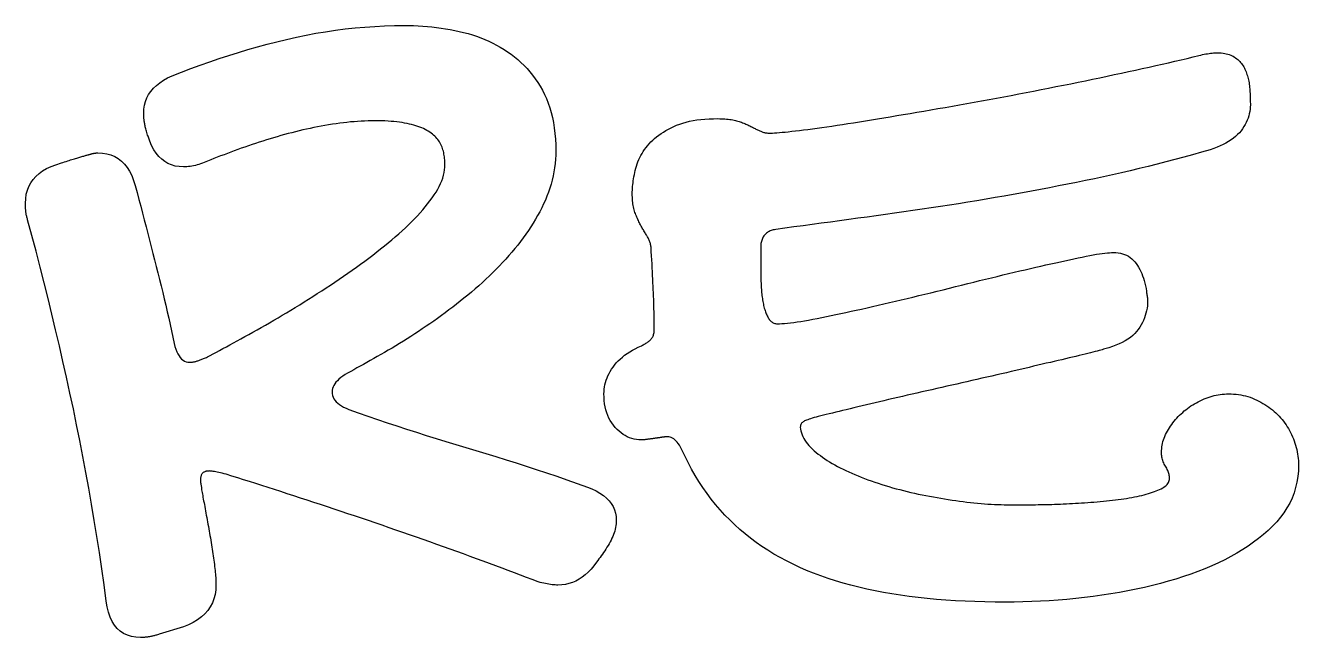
# Model space of a CAD drawing. Header units: millimetres. Extents: x 0 to 54.3, y 0.2 to 27.6.
# Drawn here: x 4.538 to 8.774, y 14.412 to 16.447 of the extents above; entities that cross this region are included whole.
import ezdxf

# ---------------------------------------------------------------- set-up
doc = ezdxf.new("R2010")
doc.units = ezdxf.units.MM

msp = doc.modelspace()

# ---------------------------------------------------------------- linework, layer by layer
for points in [[(5.1326, 15.9915), (5.1267, 15.9892), (5.1208, 15.9871), (5.1149, 15.9852), (5.1091, 15.9835), (5.1032, 15.9821), (5.0974, 15.9808), (5.0917, 15.9797), (5.0859, 15.9788), (5.0802, 15.9781), (5.0745, 15.9776), (5.0688, 15.9773), (5.0632, 15.9772), (5.0493, 15.9779), (5.0362, 15.98), (5.0238, 15.9836), (5.0121, 15.9885), (5.0012, 15.9948), (4.9911, 16.0026), (4.9816, 16.0117), (4.973, 16.0223), (4.965, 16.0343), (4.9578, 16.0477), (4.9514, 16.0625), (4.9457, 16.0787), (4.9442, 16.0831), (4.9429, 16.0874), (4.9416, 16.0915), (4.9404, 16.0955), (4.9393, 16.0994), (4.9383, 16.1032), (4.9374, 16.1068), (4.9366, 16.1103), (4.9358, 16.1138), (4.9351, 16.117), (4.9346, 16.1202), (4.9341, 16.1232), (4.9337, 16.1262), (4.9333, 16.129), (4.9329, 16.1319), (4.9326, 16.1347), (4.9323, 16.1374), (4.9321, 16.1401), (4.9319, 16.1428), (4.9317, 16.1454), (4.9316, 16.1479), (4.9315, 16.1504), (4.9314, 16.1529), (4.9314, 16.1553), (4.9321, 16.1689), (4.934, 16.182), (4.9373, 16.1944), (4.9419, 16.2063), (4.9478, 16.2176), (4.955, 16.2283), (4.9635, 16.2383), (4.9734, 16.2478), (4.9845, 16.2567), (4.9969, 16.2651), (5.0107, 16.2728), (5.0258, 16.2799), (5.057, 16.2922), (5.0883, 16.304), (5.1197, 16.3155), (5.1512, 16.3266), (5.1828, 16.3373), (5.2145, 16.3476), (5.2463, 16.3574), (5.2782, 16.3669), (5.3102, 16.376), (5.3423, 16.3847), (5.3745, 16.3931), (5.4068, 16.401), (5.4392, 16.4084), (5.4716, 16.4151), (5.5041, 16.4212), (5.5366, 16.4267), (5.5692, 16.4315), (5.6018, 16.4357), (5.6344, 16.4392), (5.6672, 16.4421), (5.6999, 16.4444), (5.7327, 16.446), (5.7656, 16.4469), (5.7985, 16.4473), (5.8139, 16.4471), (5.8293, 16.4467), (5.8446, 16.446), (5.8599, 16.4451), (5.8752, 16.4439), (5.8904, 16.4424), (5.9056, 16.4406), (5.9208, 16.4386), (5.9359, 16.4362), (5.951, 16.4337), (5.966, 16.4308), (5.981, 16.4277), (5.9959, 16.4242), (6.0105, 16.4204), (6.0248, 16.4161), (6.0389, 16.4115), (6.0527, 16.4064), (6.0663, 16.401), (6.0796, 16.3951), (6.0926, 16.3889), (6.1054, 16.3823), (6.1179, 16.3753), (6.1302, 16.3678), (6.1422, 16.36), (6.1538, 16.3518), (6.1652, 16.3431), (6.1761, 16.334), (6.1867, 16.3244), (6.1969, 16.3144), (6.2067, 16.3039), (6.2162, 16.293), (6.2252, 16.2817), (6.234, 16.2699), (6.2423, 16.2576), (6.2503, 16.245), (6.2579, 16.2318), (6.265, 16.2182), (6.2715, 16.204), (6.2774, 16.1892), (6.2826, 16.1739), (6.2873, 16.1579), (6.2913, 16.1415), (6.2947, 16.1244), (6.2975, 16.1068), (6.2996, 16.0886), (6.3012, 16.0698), (6.3021, 16.0505), (6.3024, 16.0306), (6.3022, 16.0164), (6.3014, 16.0023), (6.3002, 15.9883), (6.2985, 15.9744), (6.2964, 15.9606), (6.2937, 15.9469), (6.2906, 15.9333), (6.287, 15.9198), (6.2829, 15.9064), (6.2783, 15.8931), (6.2732, 15.8799), (6.2677, 15.8668), (6.2617, 15.8538), (6.2555, 15.8409), (6.2489, 15.8281), (6.2421, 15.8154), (6.2349, 15.8028), (6.2274, 15.7903), (6.2196, 15.7778), (6.2115, 15.7655), (6.2031, 15.7533), (6.1944, 15.7412), (6.1853, 15.7292), (6.176, 15.7173), (6.1664, 15.7054), (6.1566, 15.6937), (6.1465, 15.6821), (6.1362, 15.6706), (6.1257, 15.6591), (6.115, 15.6478), (6.1041, 15.6366), (6.0929, 15.6255), (6.0815, 15.6144), (6.0699, 15.6035), (6.0581, 15.5927), (6.046, 15.5819), (6.0338, 15.5713), (6.0216, 15.5609), (6.0093, 15.5506), (5.9969, 15.5404), (5.9846, 15.5304), (5.9721, 15.5205), (5.9596, 15.5108), (5.9471, 15.5012), (5.9345, 15.4918), (5.9219, 15.4825), (5.9092, 15.4734), (5.8964, 15.4644), (5.8837, 15.4556), (5.871, 15.4469), (5.8583, 15.4383), (5.8456, 15.4299), (5.833, 15.4216), (5.8203, 15.4135), (5.8077, 15.4054), (5.7952, 15.3976), (5.7826, 15.3898), (5.7701, 15.3822), (5.7576, 15.3747), (5.7451, 15.3674), (5.7327, 15.3602), (5.7206, 15.3532), (5.7086, 15.3463), (5.6968, 15.3396), (5.6853, 15.333), (5.6739, 15.3267), (5.6627, 15.3204), (5.6517, 15.3144), (5.6409, 15.3085), (5.6304, 15.3027), (5.62, 15.2971), (5.6098, 15.2917), (5.6015, 15.2867), (5.594, 15.2816), (5.5872, 15.2765), (5.5811, 15.2713), (5.5757, 15.2662), (5.5711, 15.261), (5.5671, 15.2558), (5.5639, 15.2506), (5.5614, 15.2453), (5.5596, 15.24), (5.5585, 15.2347), (5.5581, 15.2294), (5.5585, 15.2233), (5.5597, 15.2174), (5.5616, 15.2117), (5.5643, 15.2062), (5.5677, 15.201), (5.5719, 15.196), (5.5769, 15.1912), (5.5827, 15.1867), (5.5892, 15.1823), (5.5965, 15.1782), (5.6045, 15.1743), (5.6133, 15.1706), (5.6452, 15.1594), (5.6771, 15.1483), (5.7092, 15.1374), (5.7413, 15.1265), (5.7737, 15.1158), (5.8061, 15.1052), (5.8386, 15.0947), (5.8713, 15.0844), (5.9041, 15.0742), (5.9371, 15.0641), (5.9701, 15.0541), (6.0033, 15.0442), (6.0366, 15.0343), (6.0699, 15.0242), (6.1033, 15.0139), (6.1368, 15.0035), (6.1704, 14.9928), (6.204, 14.9819), (6.2377, 14.9708), (6.2715, 14.9595), (6.3054, 14.9481), (6.3393, 14.9364), (6.3734, 14.9245), (6.4075, 14.9125), (6.4228, 14.9063), (6.4368, 14.8995), (6.4495, 14.8922), (6.4609, 14.8844), (6.4709, 14.876), (6.4796, 14.8671), (6.4869, 14.8576), (6.4929, 14.8476), (6.4976, 14.837), (6.5009, 14.8259), (6.5029, 14.8143), (6.5036, 14.8021), (6.5035, 14.7961), (6.503, 14.7902), (6.5023, 14.7842), (6.5013, 14.7782), (6.5, 14.7722), (6.4985, 14.7662), (6.4966, 14.7602), (6.4945, 14.7542), (6.4921, 14.7482), (6.4894, 14.7421), (6.4864, 14.736), (6.4831, 14.73), (6.4797, 14.7239), (6.4762, 14.718), (6.4726, 14.7121), (6.469, 14.7063), (6.4653, 14.7006), (6.4615, 14.695), (6.4577, 14.6895), (6.4538, 14.6841), (6.4499, 14.6787), (6.4459, 14.6735), (6.4418, 14.6683), (6.4377, 14.6632), (6.4289, 14.651), (6.4198, 14.6398), (6.4103, 14.6297), (6.4005, 14.6207), (6.3904, 14.6127), (6.3799, 14.6058), (6.369, 14.5999), (6.3578, 14.5951), (6.3462, 14.5914), (6.3344, 14.5888), (6.3221, 14.5872), (6.3095, 14.5866), (6.305, 14.5867), (6.3003, 14.5869), (6.2954, 14.5873), (6.2903, 14.5878), (6.2851, 14.5885), (6.2797, 14.5893), (6.2741, 14.5903), (6.2684, 14.5914), (6.2625, 14.5926), (6.2564, 14.594), (6.2501, 14.5956), (6.2436, 14.5973), (6.2242, 14.6048), (6.2046, 14.6122), (6.1847, 14.6198), (6.1646, 14.6274), (6.1443, 14.635), (6.1237, 14.6427), (6.1029, 14.6505), (6.0818, 14.6582), (6.0605, 14.6661), (6.039, 14.674), (6.0173, 14.6819), (5.9953, 14.6899), (5.9731, 14.6979), (5.9509, 14.7059), (5.9286, 14.7139), (5.9062, 14.7218), (5.8838, 14.7298), (5.8613, 14.7377), (5.8387, 14.7457), (5.816, 14.7536), (5.7933, 14.7615), (5.7705, 14.7694), (5.7476, 14.7773), (5.7246, 14.7852), (5.7017, 14.793), (5.6788, 14.8008), (5.6559, 14.8085), (5.6331, 14.8162), (5.6104, 14.8239), (5.5878, 14.8314), (5.5652, 14.839), (5.5426, 14.8465), (5.5201, 14.8539), (5.4977, 14.8613), (5.4754, 14.8687), (5.4531, 14.876), (5.431, 14.8832), (5.4091, 14.8903), (5.3876, 14.8973), (5.3663, 14.9042), (5.3452, 14.9109), (5.3245, 14.9176), (5.304, 14.9241), (5.2838, 14.9306), (5.2638, 14.9369), (5.2441, 14.9431), (5.2247, 14.9492), (5.2056, 14.9552), (5.199, 14.9569), (5.1927, 14.9585), (5.1868, 14.9599), (5.1813, 14.9611), (5.1761, 14.9622), (5.1713, 14.9632), (5.1669, 14.964), (5.1629, 14.9647), (5.1592, 14.9652), (5.1559, 14.9656), (5.153, 14.9658), (5.1504, 14.9659), (5.1481, 14.9658), (5.1458, 14.9657), (5.1437, 14.9655), (5.1416, 14.9652), (5.1396, 14.9648), (5.1377, 14.9643), (5.1359, 14.9638), (5.1342, 14.9631), (5.1326, 14.9624), (5.131, 14.9615), (5.1295, 14.9606), (5.1282, 14.9596), (5.1269, 14.9585), (5.1257, 14.9572), (5.1247, 14.9557), (5.1237, 14.954), (5.1229, 14.9521), (5.1221, 14.9501), (5.1215, 14.9478), (5.121, 14.9454), (5.1206, 14.9428), (5.1204, 14.94), (5.1202, 14.937), (5.1201, 14.9338), (5.1202, 14.9329), (5.1202, 14.932), (5.1203, 14.931), (5.1203, 14.93), (5.1205, 14.9289), (5.1206, 14.9278), (5.1207, 14.9267), (5.1209, 14.9255), (5.1211, 14.9243), (5.1214, 14.9231), (5.1216, 14.9218), (5.1219, 14.9205), (5.1222, 14.9191), (5.1225, 14.9178), (5.1227, 14.9164), (5.1229, 14.915), (5.1231, 14.9136), (5.1233, 14.9122), (5.1234, 14.9108), (5.1235, 14.9094), (5.1236, 14.908), (5.1237, 14.9065), (5.1237, 14.905), (5.1237, 14.9036), (5.1246, 14.899), (5.1256, 14.8942), (5.1265, 14.8891), (5.1276, 14.8839), (5.1286, 14.8784), (5.1297, 14.8726), (5.1308, 14.8666), (5.132, 14.8604), (5.1332, 14.854), (5.1345, 14.8473), (5.1357, 14.8404), (5.1371, 14.8332), (5.1384, 14.8259), (5.1397, 14.8186), (5.1411, 14.8112), (5.1424, 14.8038), (5.1437, 14.7964), (5.1451, 14.7889), (5.1464, 14.7814), (5.1477, 14.7739), (5.1491, 14.7663), (5.1504, 14.7587), (5.1517, 14.751), (5.1531, 14.7433), (5.1544, 14.7356), (5.1557, 14.728), (5.1569, 14.7204), (5.1581, 14.7129), (5.1593, 14.7055), (5.1604, 14.6981), (5.1615, 14.6908), (5.1626, 14.6836), (5.1636, 14.6764), (5.1646, 14.6692), (5.1655, 14.6622), (5.1664, 14.6552), (5.1673, 14.6483), (5.1681, 14.6416), (5.1688, 14.6352), (5.1694, 14.629), (5.17, 14.6229), (5.1704, 14.6171), (5.1709, 14.6115), (5.1712, 14.6061), (5.1714, 14.6009), (5.1716, 14.5959), (5.1717, 14.5912), (5.1718, 14.5866), (5.171, 14.5704), (5.1688, 14.5551), (5.165, 14.5406), (5.1597, 14.5269), (5.1529, 14.514), (5.1446, 14.5021), (5.1348, 14.4909), (5.1235, 14.4806), (5.1107, 14.4711), (5.0964, 14.4625), (5.0805, 14.4547), (5.0632, 14.4477), (4.983, 14.4228), (4.9801, 14.4219), (4.9772, 14.4211), (4.9744, 14.4203), (4.9716, 14.4196), (4.9688, 14.4188), (4.9661, 14.4181), (4.9635, 14.4175), (4.9609, 14.4169), (4.9583, 14.4163), (4.9558, 14.4158), (4.9534, 14.4153), (4.951, 14.4148), (4.9486, 14.4144), (4.9462, 14.414), (4.9438, 14.4136), (4.9413, 14.4133), (4.9388, 14.413), (4.9363, 14.4128), (4.9338, 14.4126), (4.9312, 14.4124), (4.9286, 14.4123), (4.926, 14.4122), (4.9234, 14.4122), (4.9207, 14.4121), (4.905, 14.413), (4.8904, 14.4155), (4.8769, 14.4197), (4.8645, 14.4256), (4.8533, 14.4332), (4.8433, 14.4424), (4.8343, 14.4533), (4.8266, 14.4659), (4.8199, 14.4802), (4.8144, 14.4962), (4.81, 14.5139), (4.8068, 14.5332), (4.7995, 14.5872), (4.7919, 14.641), (4.7839, 14.6947), (4.7756, 14.7483), (4.767, 14.8017), (4.758, 14.855), (4.7487, 14.9082), (4.7391, 14.9613), (4.7292, 15.0143), (4.7189, 15.0671), (4.7082, 15.1198), (4.6973, 15.1724), (4.686, 15.2249), (4.6745, 15.2774), (4.6627, 15.3299), (4.6507, 15.3823), (4.6384, 15.4347), (4.6258, 15.4871), (4.613, 15.5395), (4.5999, 15.5918), (4.5866, 15.6441), (4.573, 15.6964), (4.5592, 15.7487), (4.545, 15.8009), (4.5442, 15.8039), (4.5434, 15.8067), (4.5426, 15.8096), (4.542, 15.8123), (4.5414, 15.815), (4.5408, 15.8176), (4.5403, 15.8202), (4.5399, 15.8227), (4.5395, 15.8251), (4.5392, 15.8275), (4.539, 15.8298), (4.5388, 15.8321), (4.5387, 15.8343), (4.5385, 15.8365), (4.5384, 15.8386), (4.5383, 15.8407), (4.5382, 15.8428), (4.5381, 15.8448), (4.5381, 15.8468), (4.538, 15.8487), (4.538, 15.8506), (4.5379, 15.8525), (4.5379, 15.8543), (4.5379, 15.8561), (4.5386, 15.8714), (4.5407, 15.8859), (4.5443, 15.8995), (4.5492, 15.9123), (4.5555, 15.9243), (4.5633, 15.9354), (4.5725, 15.9456), (4.583, 15.955), (4.595, 15.9636), (4.6084, 15.9714), (4.6232, 15.9783), (4.6394, 15.9843), (4.6455, 15.9864), (4.6515, 15.9883), (4.6573, 15.9902), (4.6628, 15.992), (4.6682, 15.9938), (4.6735, 15.9955), (4.6785, 15.9971), (4.6833, 15.9986), (4.688, 16), (4.6924, 16.0014), (4.6967, 16.0027), (4.7008, 16.0039), (4.7048, 16.0051), (4.7086, 16.0062), (4.7123, 16.0073), (4.7159, 16.0084), (4.7193, 16.0094), (4.7226, 16.0104), (4.7258, 16.0113), (4.7289, 16.0122), (4.7319, 16.0131), (4.7347, 16.0139), (4.7374, 16.0147), (4.74, 16.0155), (4.7425, 16.0162), (4.7449, 16.0169), (4.7471, 16.0175), (4.7493, 16.0182), (4.7514, 16.0187), (4.7534, 16.0193), (4.7552, 16.0198), (4.757, 16.0202), (4.7587, 16.0207), (4.7603, 16.0211), (4.7618, 16.0214), (4.7632, 16.0217), (4.7645, 16.022), (4.7658, 16.0223), (4.7671, 16.0225), (4.7684, 16.0227), (4.7697, 16.0229), (4.7709, 16.0231), (4.7722, 16.0232), (4.7734, 16.0233), (4.7747, 16.0234), (4.7759, 16.0235), (4.7771, 16.0235), (4.7783, 16.0235), (4.7938, 16.0227), (4.8085, 16.0205), (4.8221, 16.0167), (4.8349, 16.0114), (4.8467, 16.0046), (4.8575, 15.9963), (4.8674, 15.9865), (4.8764, 15.9752), (4.8844, 15.9624), (4.8915, 15.9481), (4.8977, 15.9322), (4.9029, 15.9149), (4.9091, 15.8918), (4.9153, 15.8688), (4.9213, 15.846), (4.9274, 15.8233), (4.9333, 15.8007), (4.9392, 15.7782), (4.945, 15.7559), (4.9508, 15.7337), (4.9565, 15.7116), (4.9621, 15.6896), (4.9677, 15.6678), (4.9733, 15.646), (4.9787, 15.6244), (4.9841, 15.6028), (4.9893, 15.5813), (4.9945, 15.5598), (4.9996, 15.5383), (5.0046, 15.5169), (5.0096, 15.4956), (5.0144, 15.4743), (5.0192, 15.4531), (5.0238, 15.4319), (5.0284, 15.4107), (5.0329, 15.3896), (5.0354, 15.3797), (5.0383, 15.3706), (5.0415, 15.3624), (5.045, 15.355), (5.0488, 15.3485), (5.0529, 15.3429), (5.0574, 15.3381), (5.0622, 15.3342), (5.0673, 15.3312), (5.0727, 15.3291), (5.0785, 15.3278), (5.0845, 15.3273), (5.0863, 15.3274), (5.0882, 15.3274), (5.0901, 15.3276), (5.0921, 15.3278), (5.0941, 15.3281), (5.0961, 15.3284), (5.0982, 15.3288), (5.1004, 15.3293), (5.1026, 15.3298), (5.1048, 15.3304), (5.1071, 15.3311), (5.1095, 15.3318), (5.1119, 15.3325), (5.1144, 15.3334), (5.1169, 15.3343), (5.1196, 15.3352), (5.1223, 15.3363), (5.125, 15.3373), (5.1279, 15.3385), (5.1308, 15.3397), (5.1338, 15.341), (5.1369, 15.3423), (5.1401, 15.3437), (5.1433, 15.3451), (5.153, 15.3503), (5.163, 15.3556), (5.1733, 15.3611), (5.1839, 15.3669), (5.1949, 15.3728), (5.2063, 15.379), (5.2179, 15.3853), (5.2299, 15.3918), (5.2423, 15.3985), (5.2549, 15.4055), (5.2679, 15.4126), (5.2813, 15.4199), (5.2948, 15.4274), (5.3085, 15.435), (5.3222, 15.4428), (5.3361, 15.4507), (5.35, 15.4587), (5.3641, 15.4669), (5.3782, 15.4752), (5.3925, 15.4836), (5.4068, 15.4922), (5.4212, 15.5009), (5.4358, 15.5097), (5.4504, 15.5187), (5.4651, 15.5278), (5.4798, 15.537), (5.4944, 15.5463), (5.509, 15.5556), (5.5236, 15.5651), (5.5381, 15.5746), (5.5526, 15.5842), (5.5672, 15.5939), (5.5816, 15.6037), (5.5961, 15.6136), (5.6105, 15.6235), (5.6249, 15.6336), (5.6392, 15.6437), (5.6532, 15.6537), (5.667, 15.6638), (5.6805, 15.6739), (5.6938, 15.684), (5.7068, 15.6941), (5.7196, 15.7042), (5.7321, 15.7143), (5.7444, 15.7244), (5.7565, 15.7345), (5.7683, 15.7446), (5.7798, 15.7546), (5.7911, 15.7647), (5.802, 15.7748), (5.8125, 15.7848), (5.8227, 15.7948), (5.8325, 15.8048), (5.8419, 15.8147), (5.851, 15.8247), (5.8597, 15.8346), (5.8681, 15.8444), (5.8761, 15.8543), (5.8838, 15.8641), (5.8911, 15.8739), (5.8979, 15.8837), (5.9042, 15.8933), (5.9098, 15.9029), (5.9148, 15.9123), (5.9193, 15.9217), (5.9232, 15.9309), (5.9264, 15.9401), (5.9291, 15.9491), (5.9312, 15.9581), (5.9327, 15.9669), (5.9335, 15.9757), (5.9338, 15.9843), (5.9338, 15.9896), (5.9336, 15.9949), (5.9332, 16), (5.9327, 16.0051), (5.9321, 16.0101), (5.9314, 16.015), (5.9305, 16.0199), (5.9295, 16.0247), (5.9283, 16.0294), (5.927, 16.034), (5.9256, 16.0386), (5.924, 16.0431), (5.9223, 16.0475), (5.9203, 16.0518), (5.9181, 16.056), (5.9156, 16.0601), (5.9129, 16.0641), (5.91, 16.068), (5.9069, 16.0718), (5.9035, 16.0755), (5.8998, 16.0791), (5.896, 16.0827), (5.8919, 16.0861), (5.8875, 16.0894), (5.883, 16.0926), (5.8781, 16.0957), (5.873, 16.0986), (5.8677, 16.1014), (5.862, 16.1042), (5.8562, 16.1067), (5.85, 16.1092), (5.8436, 16.1115), (5.837, 16.1138), (5.83, 16.1158), (5.8229, 16.1178), (5.8154, 16.1196), (5.8077, 16.1214), (5.7996, 16.1229), (5.7912, 16.1243), (5.7825, 16.1256), (5.7734, 16.1267), (5.764, 16.1277), (5.7543, 16.1285), (5.7442, 16.1291), (5.7338, 16.1297), (5.7231, 16.13), (5.712, 16.1303), (5.7006, 16.1303), (5.6893, 16.1303), (5.6779, 16.13), (5.6664, 16.1296), (5.6548, 16.129), (5.6431, 16.1283), (5.6314, 16.1274), (5.6195, 16.1264), (5.6076, 16.1252), (5.5956, 16.1238), (5.5835, 16.1223), (5.5713, 16.1206), (5.559, 16.1188), (5.5467, 16.1168), (5.5344, 16.1147), (5.5222, 16.1125), (5.5099, 16.1102), (5.4976, 16.1077), (5.4854, 16.1052), (5.4731, 16.1025), (5.4609, 16.0998), (5.4487, 16.0969), (5.4365, 16.0939), (5.4243, 16.0908), (5.4121, 16.0876), (5.4, 16.0843), (5.3879, 16.0809), (5.3758, 16.0775), (5.3637, 16.0739), (5.3516, 16.0704), (5.3396, 16.0667), (5.3276, 16.0629), (5.3156, 16.0591), (5.3036, 16.0552), (5.2917, 16.0512), (5.2798, 16.0472), (5.2679, 16.0431), (5.2561, 16.0389), (5.2444, 16.0347), (5.2328, 16.0305), (5.2212, 16.0263), (5.2098, 16.022), (5.1985, 16.0177), (5.1873, 16.0134), (5.1761, 16.0091), (5.1651, 16.0047), (5.1542, 16.0003), (5.1433, 15.9959), (5.1326, 15.9915)], [(6.6745, 15.0798), (6.6736, 15.0798), (6.6726, 15.0798), (6.6715, 15.0797), (6.6703, 15.0796), (6.669, 15.0795), (6.6676, 15.0794), (6.6662, 15.0792), (6.6646, 15.079), (6.663, 15.0788), (6.6613, 15.0786), (6.6595, 15.0783), (6.6576, 15.078), (6.6557, 15.0778), (6.6537, 15.0775), (6.6517, 15.0772), (6.6497, 15.0769), (6.6477, 15.0766), (6.6456, 15.0763), (6.6435, 15.076), (6.6414, 15.0757), (6.6393, 15.0754), (6.6371, 15.0751), (6.6349, 15.0748), (6.6327, 15.0745), (6.6305, 15.0742), (6.6283, 15.0739), (6.6261, 15.0736), (6.6239, 15.0733), (6.6217, 15.073), (6.6196, 15.0727), (6.6174, 15.0724), (6.6153, 15.0721), (6.6132, 15.0718), (6.6111, 15.0715), (6.609, 15.0712), (6.6069, 15.0709), (6.6048, 15.0706), (6.6029, 15.0704), (6.601, 15.0701), (6.5992, 15.0699), (6.5974, 15.0698), (6.5957, 15.0696), (6.5941, 15.0695), (6.5926, 15.0693), (6.5912, 15.0693), (6.5898, 15.0692), (6.5885, 15.0692), (6.5873, 15.0691), (6.5791, 15.0694), (6.571, 15.0703), (6.5631, 15.0718), (6.5554, 15.0738), (6.5479, 15.0764), (6.5405, 15.0796), (6.5334, 15.0834), (6.5264, 15.0877), (6.5195, 15.0927), (6.5129, 15.0982), (6.5064, 15.1043), (6.5, 15.111), (6.4941, 15.1182), (6.4886, 15.1257), (6.4837, 15.1336), (6.4793, 15.1419), (6.4754, 15.1506), (6.472, 15.1597), (6.4691, 15.1692), (6.4668, 15.179), (6.465, 15.1893), (6.4637, 15.1999), (6.4629, 15.2109), (6.4627, 15.2223), (6.4629, 15.23), (6.4635, 15.2376), (6.4645, 15.2452), (6.466, 15.2527), (6.4679, 15.2602), (6.4702, 15.2677), (6.473, 15.2751), (6.4761, 15.2824), (6.4797, 15.2897), (6.4837, 15.297), (6.4881, 15.3041), (6.4929, 15.3113), (6.4982, 15.3183), (6.5039, 15.3251), (6.5102, 15.3318), (6.5169, 15.3382), (6.524, 15.3444), (6.5316, 15.3505), (6.5397, 15.3563), (6.5483, 15.3619), (6.5574, 15.3674), (6.5669, 15.3726), (6.5768, 15.3777), (6.5873, 15.3825), (6.5905, 15.384), (6.5936, 15.3856), (6.5966, 15.3871), (6.5995, 15.3887), (6.6022, 15.3904), (6.6049, 15.3921), (6.6074, 15.3938), (6.6098, 15.3956), (6.6122, 15.3974), (6.6144, 15.3992), (6.6165, 15.4011), (6.6184, 15.403), (6.6203, 15.405), (6.622, 15.4071), (6.6235, 15.4094), (6.6249, 15.4118), (6.6261, 15.4143), (6.6271, 15.417), (6.628, 15.4198), (6.6287, 15.4228), (6.6293, 15.4259), (6.6297, 15.4291), (6.6299, 15.4324), (6.63, 15.4359), (6.63, 15.4455), (6.6299, 15.4551), (6.6299, 15.4649), (6.6297, 15.4748), (6.6296, 15.4848), (6.6294, 15.4949), (6.6291, 15.5051), (6.6288, 15.5155), (6.6285, 15.5259), (6.6282, 15.5365), (6.6278, 15.5471), (6.6273, 15.5579), (6.6269, 15.5689), (6.6264, 15.5802), (6.6258, 15.5918), (6.6253, 15.6037), (6.6247, 15.6159), (6.624, 15.6284), (6.6233, 15.6413), (6.6226, 15.6544), (6.6218, 15.6679), (6.621, 15.6817), (6.6202, 15.6957), (6.6193, 15.7101), (6.619, 15.7131), (6.6185, 15.716), (6.6179, 15.7189), (6.6173, 15.7218), (6.6165, 15.7247), (6.6156, 15.7275), (6.6145, 15.7303), (6.6134, 15.7331), (6.6122, 15.7358), (6.6108, 15.7386), (6.6093, 15.7413), (6.6078, 15.744), (6.6061, 15.7467), (6.6044, 15.7494), (6.6028, 15.7523), (6.601, 15.7551), (6.5993, 15.7581), (6.5975, 15.7611), (6.5957, 15.7642), (6.5939, 15.7673), (6.5921, 15.7705), (6.5902, 15.7738), (6.5883, 15.7771), (6.5864, 15.7805), (6.5845, 15.7839), (6.5826, 15.7874), (6.5808, 15.791), (6.579, 15.7946), (6.5772, 15.7983), (6.5755, 15.802), (6.5738, 15.8059), (6.5722, 15.8097), (6.5705, 15.8137), (6.569, 15.8177), (6.5674, 15.8217), (6.5659, 15.8259), (6.5645, 15.8301), (6.5632, 15.8345), (6.562, 15.8391), (6.561, 15.8439), (6.56, 15.8488), (6.5592, 15.8539), (6.5586, 15.8592), (6.558, 15.8646), (6.5576, 15.8703), (6.5573, 15.8761), (6.5571, 15.882), (6.557, 15.8882), (6.5571, 15.8939), (6.5573, 15.8997), (6.5576, 15.9057), (6.5581, 15.9118), (6.5587, 15.9181), (6.5595, 15.9245), (6.5603, 15.931), (6.5614, 15.9376), (6.5625, 15.9444), (6.5638, 15.9514), (6.5652, 15.9584), (6.5668, 15.9656), (6.5686, 15.9729), (6.5707, 15.98), (6.573, 15.9871), (6.5757, 15.9941), (6.5787, 16.0011), (6.5819, 16.0079), (6.5855, 16.0147), (6.5894, 16.0214), (6.5935, 16.0281), (6.598, 16.0346), (6.6027, 16.0411), (6.6078, 16.0475), (6.6131, 16.0538), (6.6188, 16.06), (6.6249, 16.0659), (6.6313, 16.0717), (6.6381, 16.0773), (6.6452, 16.0827), (6.6526, 16.088), (6.6604, 16.093), (6.6685, 16.0979), (6.677, 16.1027), (6.6858, 16.1072), (6.695, 16.1116), (6.7046, 16.1158), (6.7147, 16.1195), (6.7252, 16.1229), (6.7363, 16.126), (6.7478, 16.1287), (6.7598, 16.131), (6.7723, 16.133), (6.7852, 16.1346), (6.7987, 16.1358), (6.8126, 16.1367), (6.827, 16.1373), (6.8419, 16.1375), (6.848, 16.1374), (6.854, 16.1373), (6.8598, 16.137), (6.8654, 16.1367), (6.8709, 16.1362), (6.8762, 16.1357), (6.8813, 16.135), (6.8862, 16.1343), (6.891, 16.1334), (6.8956, 16.1325), (6.9, 16.1315), (6.9042, 16.1303), (6.9083, 16.1291), (6.9124, 16.1279), (6.9163, 16.1266), (6.9201, 16.1253), (6.9239, 16.1239), (6.9276, 16.1225), (6.9312, 16.1211), (6.9347, 16.1196), (6.9381, 16.1181), (6.9414, 16.1166), (6.9447, 16.115), (6.9478, 16.1134), (6.9509, 16.1118), (6.954, 16.1102), (6.957, 16.1087), (6.9599, 16.1072), (6.9628, 16.1057), (6.9656, 16.1043), (6.9684, 16.1029), (6.9712, 16.1015), (6.9739, 16.1002), (6.9765, 16.0989), (6.9791, 16.0977), (6.9817, 16.0965), (6.9842, 16.0954), (6.9867, 16.0943), (6.9893, 16.0934), (6.9919, 16.0925), (6.9944, 16.0918), (6.997, 16.0912), (6.9996, 16.0906), (7.0022, 16.0902), (7.0049, 16.0898), (7.0075, 16.0896), (7.0102, 16.0894), (7.0128, 16.0894), (7.018, 16.0895), (7.0239, 16.0897), (7.0306, 16.09), (7.0382, 16.0906), (7.0465, 16.0912), (7.0556, 16.0921), (7.0655, 16.093), (7.0761, 16.0941), (7.0876, 16.0954), (7.0999, 16.0968), (7.1129, 16.0984), (7.1268, 16.1001), (7.1413, 16.1019), (7.1562, 16.1039), (7.1717, 16.106), (7.1876, 16.1082), (7.204, 16.1105), (7.2209, 16.113), (7.2383, 16.1156), (7.2562, 16.1183), (7.2745, 16.1211), (7.2933, 16.124), (7.3126, 16.1271), (7.3324, 16.1303), (7.3526, 16.1336), (7.3732, 16.137), (7.3941, 16.1405), (7.4153, 16.144), (7.4369, 16.1476), (7.4588, 16.1513), (7.4811, 16.155), (7.5038, 16.1588), (7.5267, 16.1627), (7.55, 16.1667), (7.5737, 16.1707), (7.5977, 16.1748), (7.6219, 16.179), (7.6462, 16.1833), (7.6706, 16.1876), (7.695, 16.192), (7.7194, 16.1964), (7.744, 16.2009), (7.7685, 16.2054), (7.7932, 16.2101), (7.8179, 16.2147), (7.8427, 16.2195), (7.8675, 16.2243), (7.8924, 16.2291), (7.9173, 16.2341), (7.9421, 16.239), (7.9667, 16.2439), (7.9913, 16.2488), (8.0158, 16.2538), (8.0402, 16.2588), (8.0645, 16.2637), (8.0887, 16.2687), (8.1127, 16.2737), (8.1367, 16.2787), (8.1606, 16.2838), (8.1844, 16.2888), (8.208, 16.2938), (8.2311, 16.2988), (8.254, 16.3038), (8.2764, 16.3088), (8.2985, 16.3137), (8.3202, 16.3186), (8.3415, 16.3235), (8.3625, 16.3284), (8.383, 16.3332), (8.4033, 16.338), (8.4231, 16.3428), (8.4426, 16.3476), (8.4485, 16.349), (8.4542, 16.3503), (8.4598, 16.3514), (8.4653, 16.3525), (8.4707, 16.3534), (8.476, 16.3542), (8.4811, 16.3549), (8.4861, 16.3555), (8.491, 16.3559), (8.4957, 16.3562), (8.5004, 16.3564), (8.5049, 16.3565), (8.511, 16.3563), (8.5169, 16.356), (8.5226, 16.3554), (8.5281, 16.3546), (8.5334, 16.3535), (8.5385, 16.3522), (8.5434, 16.3507), (8.548, 16.3489), (8.5525, 16.3469), (8.5567, 16.3447), (8.5607, 16.3422), (8.5645, 16.3395), (8.5682, 16.3367), (8.5716, 16.3337), (8.575, 16.3306), (8.5781, 16.3274), (8.5811, 16.3241), (8.5839, 16.3206), (8.5866, 16.3171), (8.5891, 16.3134), (8.5914, 16.3097), (8.5936, 16.3058), (8.5956, 16.3018), (8.5975, 16.2977), (8.5992, 16.2935), (8.6008, 16.2892), (8.6023, 16.2848), (8.6037, 16.2804), (8.605, 16.2758), (8.6062, 16.2712), (8.6072, 16.2665), (8.6082, 16.2617), (8.609, 16.2568), (8.6097, 16.2518), (8.6103, 16.2468), (8.6108, 16.2416), (8.6113, 16.2365), (8.6117, 16.2314), (8.612, 16.2263), (8.6123, 16.2213), (8.6126, 16.2164), (8.6128, 16.2116), (8.613, 16.2068), (8.6132, 16.202), (8.6133, 16.1974), (8.6134, 16.1928), (8.6135, 16.1882), (8.6135, 16.1837), (8.6133, 16.1761), (8.6126, 16.1685), (8.6116, 16.161), (8.61, 16.1536), (8.6081, 16.1463), (8.6057, 16.139), (8.6029, 16.1319), (8.5997, 16.1248), (8.596, 16.1178), (8.5919, 16.1109), (8.5873, 16.1041), (8.5824, 16.0974), (8.5769, 16.0908), (8.5709, 16.0845), (8.5643, 16.0784), (8.5571, 16.0726), (8.5494, 16.0669), (8.5412, 16.0616), (8.5324, 16.0564), (8.523, 16.0515), (8.5131, 16.0468), (8.5026, 16.0424), (8.4916, 16.0382), (8.48, 16.0342), (8.4506, 16.0257), (8.4211, 16.0173), (8.3917, 16.0092), (8.3622, 16.0012), (8.3326, 15.9935), (8.303, 15.9859), (8.2734, 15.9785), (8.2438, 15.9713), (8.2141, 15.9642), (8.1843, 15.9574), (8.1546, 15.9507), (8.1248, 15.9443), (8.0949, 15.9379), (8.065, 15.9317), (8.0351, 15.9256), (8.0052, 15.9195), (7.9752, 15.9136), (7.9451, 15.9078), (7.9151, 15.902), (7.885, 15.8964), (7.8548, 15.8909), (7.8247, 15.8854), (7.7945, 15.8801), (7.7642, 15.8748), (7.7339, 15.8697), (7.7036, 15.8646), (7.6733, 15.8596), (7.6429, 15.8547), (7.6126, 15.8499), (7.5821, 15.8452), (7.5517, 15.8406), (7.5213, 15.8361), (7.4908, 15.8316), (7.4603, 15.8272), (7.4298, 15.8229), (7.3992, 15.8187), (7.3686, 15.8146), (7.3381, 15.8104), (7.3076, 15.8063), (7.2771, 15.8021), (7.2467, 15.798), (7.2163, 15.7938), (7.1858, 15.7897), (7.1555, 15.7855), (7.1251, 15.7814), (7.0948, 15.7772), (7.0645, 15.773), (7.0342, 15.7689), (7.0301, 15.7682), (7.0262, 15.7674), (7.0225, 15.7664), (7.019, 15.7652), (7.0156, 15.7639), (7.0124, 15.7624), (7.0094, 15.7608), (7.0065, 15.759), (7.0038, 15.757), (7.0013, 15.7549), (6.999, 15.7526), (6.9968, 15.7502), (6.9948, 15.7476), (6.993, 15.7449), (6.9914, 15.742), (6.9899, 15.739), (6.9886, 15.7359), (6.9875, 15.7326), (6.9865, 15.7292), (6.9857, 15.7257), (6.9851, 15.722), (6.9847, 15.7182), (6.9844, 15.7142), (6.9843, 15.7101), (6.9843, 15.6371), (6.9844, 15.6321), (6.9844, 15.627), (6.9845, 15.6219), (6.9845, 15.6168), (6.9846, 15.6116), (6.9848, 15.6064), (6.9849, 15.6012), (6.9851, 15.596), (6.9853, 15.5907), (6.9856, 15.5854), (6.9858, 15.5801), (6.9861, 15.5748), (6.9864, 15.5695), (6.9868, 15.5643), (6.9873, 15.5591), (6.9878, 15.554), (6.9884, 15.549), (6.989, 15.5441), (6.9897, 15.5392), (6.9905, 15.5345), (6.9913, 15.5297), (6.9922, 15.5251), (6.9931, 15.5205), (6.9941, 15.5161), (6.9952, 15.5117), (6.9963, 15.5074), (6.9975, 15.5033), (6.9988, 15.4993), (7.0001, 15.4955), (7.0015, 15.4918), (7.0029, 15.4882), (7.0044, 15.4848), (7.006, 15.4815), (7.0076, 15.4783), (7.0093, 15.4753), (7.011, 15.4724), (7.0129, 15.4697), (7.0148, 15.4673), (7.0168, 15.465), (7.019, 15.463), (7.0212, 15.4613), (7.0235, 15.4597), (7.0259, 15.4585), (7.0285, 15.4574), (7.0311, 15.4566), (7.0338, 15.456), (7.0366, 15.4556), (7.0395, 15.4555), (7.047, 15.4556), (7.0551, 15.456), (7.0639, 15.4566), (7.0733, 15.4575), (7.0833, 15.4586), (7.0941, 15.46), (7.1054, 15.4616), (7.1175, 15.4634), (7.1302, 15.4655), (7.1435, 15.4679), (7.1575, 15.4705), (7.1722, 15.4733), (7.1873, 15.4763), (7.2028, 15.4795), (7.2186, 15.4827), (7.2347, 15.4861), (7.2511, 15.4896), (7.2679, 15.4931), (7.285, 15.4968), (7.3024, 15.5006), (7.3201, 15.5045), (7.3381, 15.5086), (7.3565, 15.5127), (7.3752, 15.5169), (7.3941, 15.5213), (7.4131, 15.5257), (7.4324, 15.5302), (7.4517, 15.5347), (7.4712, 15.5394), (7.4909, 15.5441), (7.5107, 15.5489), (7.5307, 15.5537), (7.5508, 15.5587), (7.571, 15.5637), (7.5914, 15.5688), (7.612, 15.5739), (7.6325, 15.5791), (7.6528, 15.5842), (7.673, 15.5892), (7.693, 15.5941), (7.7128, 15.599), (7.7324, 15.6037), (7.7518, 15.6085), (7.771, 15.6131), (7.7901, 15.6177), (7.8089, 15.6221), (7.8276, 15.6266), (7.8461, 15.6309), (7.8643, 15.6351), (7.8822, 15.6393), (7.8996, 15.6433), (7.9167, 15.6472), (7.9335, 15.651), (7.9498, 15.6547), (7.9658, 15.6583), (7.9814, 15.6618), (7.9967, 15.6651), (8.0115, 15.6684), (8.0261, 15.6715), (8.0402, 15.6745), (8.0538, 15.6774), (8.0667, 15.68), (8.0789, 15.6823), (8.0904, 15.6844), (8.1013, 15.6863), (8.1114, 15.6879), (8.1209, 15.6892), (8.1296, 15.6903), (8.1377, 15.6912), (8.145, 15.6918), (8.1517, 15.6922), (8.1577, 15.6923), (8.1658, 15.6921), (8.1736, 15.6913), (8.1811, 15.69), (8.1883, 15.6883), (8.1951, 15.686), (8.2015, 15.6832), (8.2077, 15.6799), (8.2135, 15.6761), (8.219, 15.6718), (8.2241, 15.667), (8.2289, 15.6617), (8.2334, 15.6558), (8.2376, 15.6496), (8.2415, 15.6431), (8.2452, 15.6364), (8.2487, 15.6294), (8.2519, 15.6222), (8.255, 15.6147), (8.2577, 15.6069), (8.2603, 15.5988), (8.2626, 15.5906), (8.2647, 15.582), (8.2665, 15.5732), (8.2681, 15.5641), (8.2681, 15.5627), (8.2681, 15.5612), (8.2682, 15.5598), (8.2683, 15.5584), (8.2684, 15.557), (8.2685, 15.5557), (8.2687, 15.5543), (8.2689, 15.553), (8.2691, 15.5518), (8.2693, 15.5505), (8.2696, 15.5493), (8.2699, 15.5481), (8.2702, 15.5469), (8.2704, 15.5457), (8.2706, 15.5444), (8.2709, 15.5432), (8.271, 15.5419), (8.2712, 15.5405), (8.2713, 15.5392), (8.2715, 15.5378), (8.2715, 15.5364), (8.2716, 15.535), (8.2716, 15.5336), (8.2717, 15.5321), (8.2714, 15.5235), (8.2708, 15.5151), (8.2697, 15.5068), (8.2682, 15.4985), (8.2662, 15.4904), (8.2639, 15.4824), (8.261, 15.4746), (8.2578, 15.4668), (8.2541, 15.4591), (8.25, 15.4516), (8.2455, 15.4441), (8.2405, 15.4368), (8.235, 15.4297), (8.2287, 15.4229), (8.2219, 15.4164), (8.2143, 15.4102), (8.206, 15.4043), (8.1971, 15.3988), (8.1875, 15.3935), (8.1772, 15.3885), (8.1662, 15.3839), (8.1546, 15.3796), (8.1422, 15.3755), (8.1292, 15.3718), (8.1254, 15.3706), (8.1209, 15.3692), (8.1159, 15.3678), (8.1102, 15.3662), (8.104, 15.3645), (8.0972, 15.3627), (8.0897, 15.3608), (8.0817, 15.3588), (8.0731, 15.3566), (8.0639, 15.3544), (8.0541, 15.352), (8.0437, 15.3496), (8.0329, 15.347), (8.0217, 15.3444), (8.0102, 15.3417), (7.9984, 15.3389), (7.9863, 15.336), (7.9739, 15.3331), (7.9611, 15.3301), (7.948, 15.327), (7.9346, 15.3239), (7.9208, 15.3206), (7.9068, 15.3173), (7.8924, 15.314), (7.8778, 15.3105), (7.8629, 15.3071), (7.8479, 15.3036), (7.8327, 15.3), (7.8172, 15.2964), (7.8016, 15.2928), (7.7858, 15.2892), (7.7697, 15.2855), (7.7535, 15.2817), (7.7371, 15.278), (7.7205, 15.2742), (7.7037, 15.2703), (7.6868, 15.2665), (7.6699, 15.2627), (7.6531, 15.2588), (7.6364, 15.255), (7.6197, 15.2512), (7.6031, 15.2474), (7.5865, 15.2436), (7.5699, 15.2399), (7.5534, 15.2361), (7.537, 15.2324), (7.5206, 15.2287), (7.5043, 15.2249), (7.488, 15.2212), (7.472, 15.2176), (7.4561, 15.2139), (7.4404, 15.2103), (7.425, 15.2067), (7.4097, 15.2031), (7.3945, 15.1996), (7.3796, 15.1961), (7.3649, 15.1926), (7.3503, 15.1891), (7.3359, 15.1856), (7.3217, 15.1822), (7.3079, 15.1789), (7.2944, 15.1756), (7.2814, 15.1725), (7.2688, 15.1694), (7.2567, 15.1665), (7.245, 15.1637), (7.2337, 15.161), (7.2228, 15.1585), (7.2124, 15.156), (7.2024, 15.1536), (7.1929, 15.1514), (7.1838, 15.1493), (7.176, 15.1472), (7.1688, 15.1453), (7.1621, 15.1434), (7.156, 15.1416), (7.1503, 15.1398), (7.1453, 15.1381), (7.1407, 15.1365), (7.1367, 15.135), (7.1332, 15.1336), (7.1302, 15.1322), (7.1278, 15.1309), (7.1259, 15.1297), (7.1243, 15.1285), (7.1229, 15.1272), (7.1216, 15.1259), (7.1205, 15.1245), (7.1194, 15.1231), (7.1185, 15.1217), (7.1178, 15.1202), (7.1172, 15.1186), (7.1167, 15.117), (7.1164, 15.1153), (7.1162, 15.1136), (7.1161, 15.1119), (7.1169, 15.1054), (7.1182, 15.099), (7.1199, 15.0926), (7.1221, 15.0864), (7.1248, 15.0802), (7.1279, 15.074), (7.1315, 15.068), (7.1355, 15.062), (7.14, 15.0561), (7.1449, 15.0503), (7.1503, 15.0446), (7.1562, 15.0389), (7.1624, 15.0333), (7.1689, 15.0277), (7.1756, 15.0223), (7.1827, 15.0169), (7.19, 15.0116), (7.1976, 15.0064), (7.2054, 15.0012), (7.2135, 14.9961), (7.2219, 14.9911), (7.2306, 14.9862), (7.2395, 14.9813), (7.2487, 14.9766), (7.2582, 14.9718), (7.2678, 14.9672), (7.2777, 14.9626), (7.2877, 14.9582), (7.298, 14.9537), (7.3084, 14.9494), (7.319, 14.9451), (7.3299, 14.9409), (7.3409, 14.9368), (7.3521, 14.9328), (7.3635, 14.9288), (7.3752, 14.9249), (7.3869, 14.9211), (7.3988, 14.9174), (7.4107, 14.9139), (7.4226, 14.9104), (7.4347, 14.907), (7.4468, 14.9038), (7.459, 14.9006), (7.4713, 14.8976), (7.4837, 14.8947), (7.4961, 14.8919), (7.5086, 14.8892), (7.5212, 14.8866), (7.5338, 14.8842), (7.5463, 14.8818), (7.5588, 14.8795), (7.5713, 14.8772), (7.5838, 14.8751), (7.5962, 14.8731), (7.6085, 14.8711), (7.6209, 14.8692), (7.6332, 14.8674), (7.6454, 14.8657), (7.6577, 14.8641), (7.6698, 14.8626), (7.6819, 14.8612), (7.6939, 14.8599), (7.7057, 14.8587), (7.7173, 14.8577), (7.7288, 14.8567), (7.7402, 14.8559), (7.7514, 14.8552), (7.7624, 14.8547), (7.7733, 14.8543), (7.7841, 14.854), (7.7947, 14.8538), (7.8052, 14.8537), (7.8098, 14.8537), (7.8147, 14.8537), (7.82, 14.8537), (7.8255, 14.8537), (7.8314, 14.8537), (7.8377, 14.8537), (7.8442, 14.8537), (7.8511, 14.8537), (7.8582, 14.8537), (7.8657, 14.8537), (7.8736, 14.8537), (7.8817, 14.8537), (7.8901, 14.8537), (7.8986, 14.8538), (7.9073, 14.8539), (7.916, 14.854), (7.925, 14.8542), (7.934, 14.8544), (7.9432, 14.8546), (7.9525, 14.8549), (7.962, 14.8552), (7.9716, 14.8556), (7.9813, 14.8559), (7.9912, 14.8564), (8.0012, 14.8568), (8.0112, 14.8573), (8.0213, 14.8579), (8.0314, 14.8585), (8.0415, 14.8591), (8.0518, 14.8597), (8.062, 14.8604), (8.0723, 14.8611), (8.0827, 14.8619), (8.0931, 14.8627), (8.1036, 14.8635), (8.1141, 14.8644), (8.1245, 14.8653), (8.1348, 14.8663), (8.1449, 14.8673), (8.1548, 14.8684), (8.1646, 14.8696), (8.1742, 14.8708), (8.1836, 14.8721), (8.1928, 14.8735), (8.2019, 14.8749), (8.2108, 14.8764), (8.2195, 14.8779), (8.228, 14.8795), (8.2364, 14.8812), (8.2444, 14.8829), (8.2523, 14.8848), (8.2599, 14.8866), (8.2672, 14.8886), (8.2743, 14.8906), (8.2812, 14.8928), (8.2878, 14.895), (8.2941, 14.8972), (8.3002, 14.8996), (8.3061, 14.902), (8.3117, 14.9044), (8.317, 14.907), (8.3218, 14.9097), (8.3261, 14.9124), (8.33, 14.9152), (8.3334, 14.9181), (8.3364, 14.9211), (8.3389, 14.9242), (8.341, 14.9274), (8.3426, 14.9307), (8.3437, 14.934), (8.3444, 14.9374), (8.3447, 14.9409), (8.3446, 14.9442), (8.3443, 14.9475), (8.3438, 14.9509), (8.3432, 14.9542), (8.3423, 14.9576), (8.3413, 14.961), (8.3401, 14.9644), (8.3387, 14.9679), (8.3371, 14.9713), (8.3354, 14.9748), (8.3334, 14.9784), (8.3313, 14.9819), (8.3292, 14.9855), (8.3272, 14.9891), (8.3255, 14.9928), (8.3239, 14.9965), (8.3225, 15.0003), (8.3213, 15.0042), (8.3203, 15.008), (8.3194, 15.012), (8.3188, 15.016), (8.3183, 15.02), (8.318, 15.0241), (8.3179, 15.0282), (8.3181, 15.0341), (8.3185, 15.04), (8.3192, 15.0459), (8.3201, 15.0518), (8.3213, 15.0577), (8.3228, 15.0636), (8.3246, 15.0694), (8.3266, 15.0753), (8.329, 15.0811), (8.3315, 15.0869), (8.3344, 15.0927), (8.3375, 15.0985), (8.3409, 15.1043), (8.3444, 15.1099), (8.348, 15.1154), (8.3519, 15.1209), (8.3559, 15.1262), (8.36, 15.1315), (8.3643, 15.1366), (8.3688, 15.1417), (8.3734, 15.1466), (8.3782, 15.1514), (8.3832, 15.1562), (8.3883, 15.1608), (8.3935, 15.1654), (8.3989, 15.1697), (8.4044, 15.174), (8.41, 15.1781), (8.4158, 15.182), (8.4217, 15.1858), (8.4277, 15.1894), (8.4338, 15.1929), (8.44, 15.1962), (8.4464, 15.1994), (8.4529, 15.2025), (8.4595, 15.2054), (8.4662, 15.2081), (8.4729, 15.2105), (8.4796, 15.2128), (8.4863, 15.2148), (8.493, 15.2165), (8.4998, 15.218), (8.5065, 15.2193), (8.5133, 15.2204), (8.5201, 15.2212), (8.5269, 15.2218), (8.5337, 15.2222), (8.5405, 15.2223), (8.5491, 15.2221), (8.5575, 15.2217), (8.5658, 15.221), (8.5739, 15.22), (8.582, 15.2187), (8.5899, 15.2172), (8.5977, 15.2153), (8.6054, 15.2132), (8.613, 15.2108), (8.6204, 15.2081), (8.6277, 15.2051), (8.6349, 15.2018), (8.6419, 15.1983), (8.6488, 15.1946), (8.6555, 15.1908), (8.6621, 15.1868), (8.6685, 15.1826), (8.6747, 15.1782), (8.6808, 15.1737), (8.6867, 15.169), (8.6925, 15.1641), (8.6981, 15.159), (8.7035, 15.1538), (8.7088, 15.1484), (8.7139, 15.1428), (8.7188, 15.1371), (8.7235, 15.1313), (8.728, 15.1253), (8.7323, 15.1192), (8.7364, 15.113), (8.7403, 15.1066), (8.744, 15.1001), (8.7475, 15.0935), (8.7508, 15.0867), (8.7539, 15.0798), (8.7568, 15.0727), (8.7595, 15.0656), (8.762, 15.0584), (8.7642, 15.0512), (8.7662, 15.044), (8.768, 15.0368), (8.7695, 15.0295), (8.7708, 15.0222), (8.7719, 15.0149), (8.7727, 15.0076), (8.7733, 15.0002), (8.7736, 14.9929), (8.7738, 14.9855), (8.7732, 14.9661), (8.7714, 14.9472), (8.7684, 14.9287), (8.7642, 14.9107), (8.7588, 14.8931), (8.7522, 14.876), (8.7444, 14.8593), (8.7354, 14.843), (8.7252, 14.8272), (8.7138, 14.8119), (8.7012, 14.7969), (8.6874, 14.7825), (8.6726, 14.7684), (8.6572, 14.7548), (8.6409, 14.7416), (8.624, 14.7288), (8.6063, 14.7164), (8.5879, 14.7044), (8.5688, 14.6928), (8.5489, 14.6816), (8.5283, 14.6708), (8.507, 14.6604), (8.4849, 14.6505), (8.4622, 14.6409), (8.4388, 14.6318), (8.4149, 14.623), (8.3905, 14.6147), (8.3656, 14.6067), (8.3403, 14.5991), (8.3144, 14.592), (8.288, 14.5852), (8.2612, 14.5788), (8.2338, 14.5728), (8.206, 14.5672), (8.1776, 14.562), (8.1488, 14.5572), (8.1197, 14.5528), (8.0906, 14.5488), (8.0614, 14.5452), (8.0323, 14.5419), (8.0031, 14.539), (7.9739, 14.5365), (7.9446, 14.5344), (7.9154, 14.5327), (7.8861, 14.5314), (7.8567, 14.5304), (7.8274, 14.5298), (7.798, 14.5297), (7.7639, 14.5298), (7.7302, 14.5304), (7.697, 14.5314), (7.6643, 14.5327), (7.6321, 14.5344), (7.6004, 14.5365), (7.5692, 14.539), (7.5385, 14.5419), (7.5083, 14.5452), (7.4785, 14.5488), (7.4493, 14.5528), (7.4206, 14.5572), (7.3923, 14.5621), (7.3646, 14.5674), (7.3373, 14.5731), (7.3106, 14.5793), (7.2843, 14.586), (7.2585, 14.5931), (7.2333, 14.6007), (7.2085, 14.6087), (7.1842, 14.6172), (7.1604, 14.6261), (7.1371, 14.6355), (7.1143, 14.6454), (7.092, 14.6557), (7.0703, 14.6666), (7.049, 14.6779), (7.0283, 14.6898), (7.008, 14.7022), (6.9883, 14.715), (6.9692, 14.7284), (6.9505, 14.7423), (6.9324, 14.7567), (6.9148, 14.7716), (6.8977, 14.787), (6.8811, 14.803), (6.865, 14.8194), (6.8494, 14.8365), (6.8343, 14.8541), (6.8197, 14.8723), (6.8056, 14.8911), (6.792, 14.9105), (6.7789, 14.9304), (6.7663, 14.9509), (6.7542, 14.9721), (6.7426, 14.9937), (6.7315, 15.016), (6.7208, 15.0389), (6.7172, 15.0454), (6.7136, 15.0514), (6.7099, 15.0568), (6.7062, 15.0616), (6.7024, 15.0659), (6.6986, 15.0696), (6.6947, 15.0727), (6.6908, 15.0753), (6.6868, 15.0773), (6.6827, 15.0787), (6.6787, 15.0795), (6.6745, 15.0798)]]:
    msp.add_lwpolyline(points, close=True)

doc.saveas('drawing.dxf')
